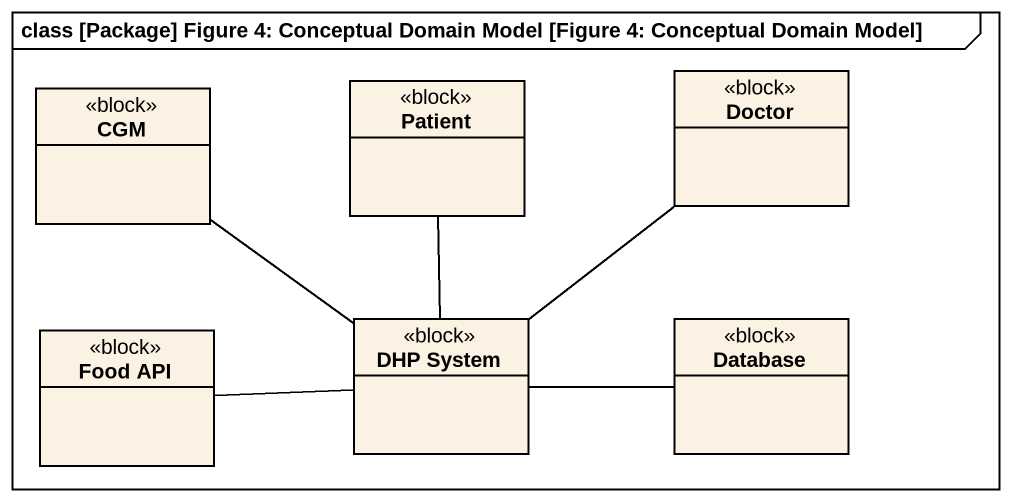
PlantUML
@startuml
mainframe class [Package] Figure 4: Conceptual Domain Model [Figure 4: Conceptual Domain Model]
hide circle
hide empty members
class Doctor <<block>>
class CGM <<block>>
class Patient <<block>>
class "Food API" as Food_API <<block>>
class "DHP System" as DHP_System <<block>>
class "Database" as Database_ <<block>>
CGM -- DHP_System
Food_API -right- DHP_System
DHP_System -up- Doctor
DHP_System -up- Patient
DHP_System -right- Database_
@enduml
